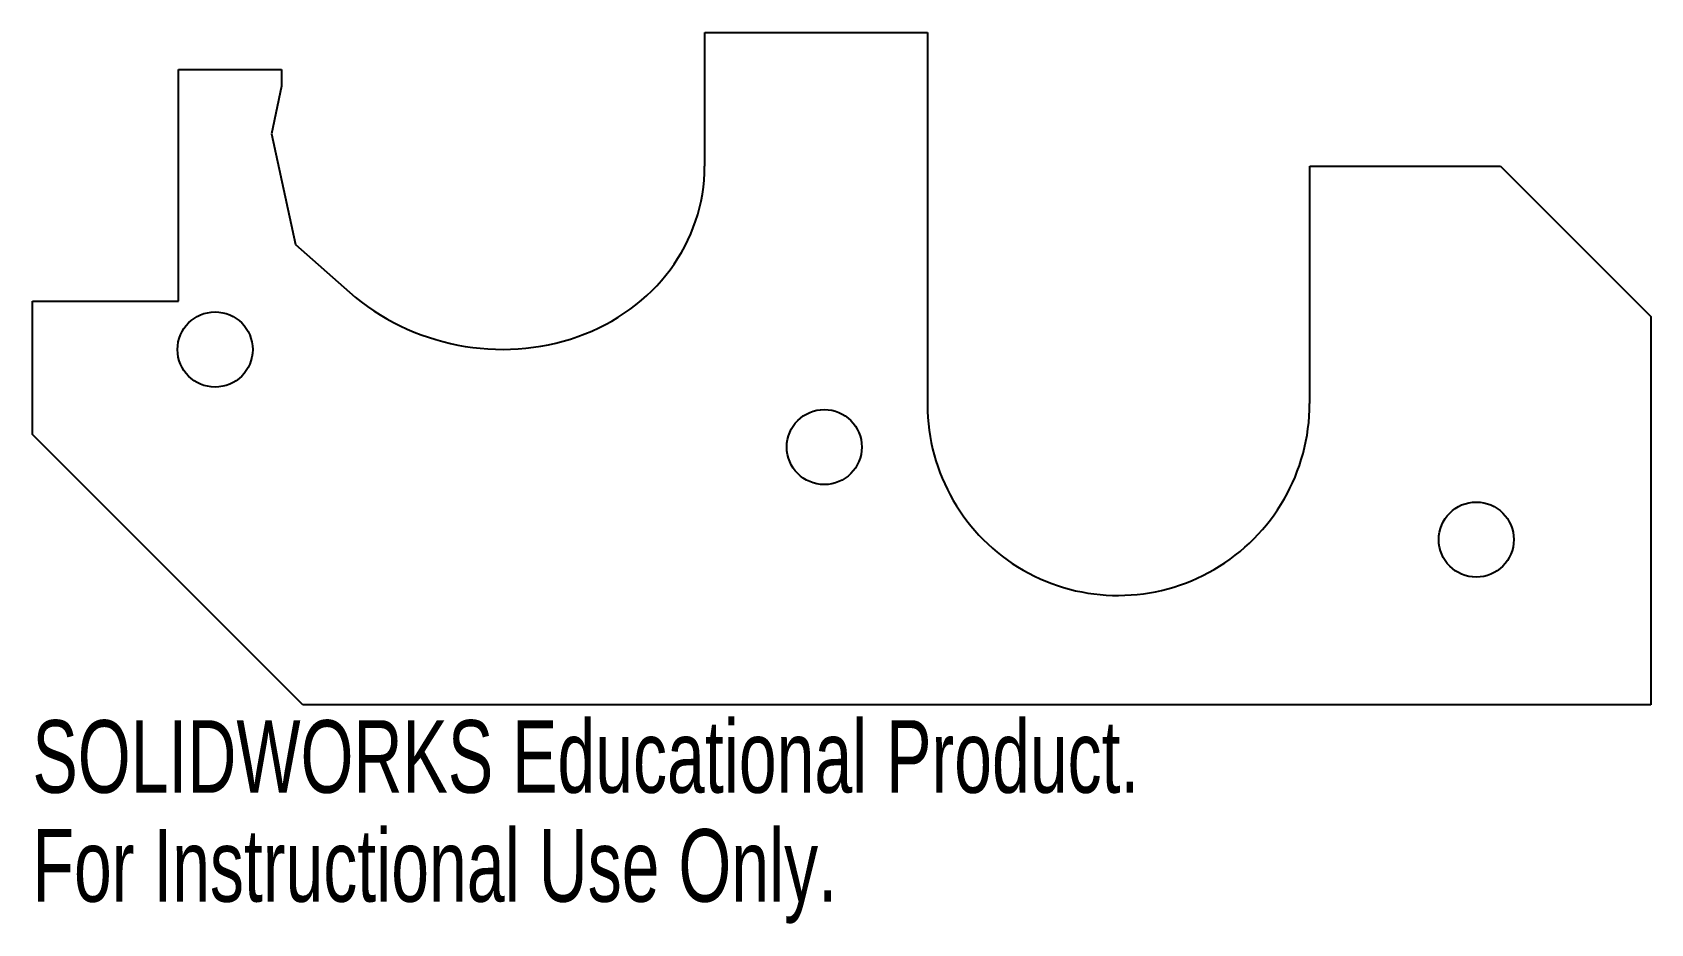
# Model space of a CAD drawing. Header units: millimetres. Extents: x 447 to 555, y 199 to 258.
import ezdxf

# ---------------------------------------------------------------- set-up
doc = ezdxf.new("R2010")
doc.units = ezdxf.units.MM
doc.styles.add('SLDTEXTSTYLE0', font='TXT', dxfattribs={"width": 0.7})

msp = doc.modelspace()

# ---------------------------------------------------------------- linework, layer by layer
at = {"color": 7, "linetype": 'Continuous', "lineweight": 25}
for p, q in [((491.99, 258.41), (506.83, 258.41)), ((491.99, 249.5), (491.99, 258.41)), ((506.83, 258.41), (506.83, 233.62)), ((456.96, 255.95), (463.83, 255.95)), ((456.96, 240.53), (456.96, 255.95)), ((463.83, 255.95), (463.83, 254.82)), ((463.83, 254.82), (463.16, 251.66)), ((463.16, 251.66), (464.75, 244.28)), ((532.26, 249.5), (544.96, 249.5)), ((532.26, 233.7), (532.26, 249.5)), ((544.96, 249.5), (554.96, 239.5)), ((464.75, 244.28), (468.34, 241.12)), ((447.24, 240.53), (456.96, 240.53)), ((447.24, 231.65), (447.24, 240.53)), ((554.96, 239.5), (554.96, 213.65)), ((465.24, 213.65), (447.24, 231.65)), ((554.96, 213.65), (465.24, 213.65))]:
    msp.add_line(p, q, dxfattribs=at)
for centre in [(459.4, 237.3), (499.95, 230.81), (543.35, 224.65)]:
    msp.add_circle(centre, 2.5, dxfattribs=at)
for centre, major_axis, ratio, start_param, end_param in [((477.91, 250.08), (13.81, -3.03), 0.898118, 4.159103, 6.477826), ((519.54, 233.66), (-7.73, -10.13), 0.996746, 5.366107, 8.5077)]:
    msp.add_ellipse(centre, major_axis=major_axis, ratio=ratio, start_param=start_param, end_param=end_param, dxfattribs=at)

# ---------------------------------------------------------------- texts
at = {"color": 7, "linetype": 'Continuous', "char_height": 4.8336, "attachment_point": 1, "style": 'SLDTEXTSTYLE0'}
for s, insert in [('SOLIDWORKS Educational Product.', (447.24, 212.63)), ('For Instructional Use Only.', (447.24, 205.38))]:
    msp.add_mtext(s, dxfattribs=dict(at, insert=insert))

doc.saveas('drawing.dxf')
